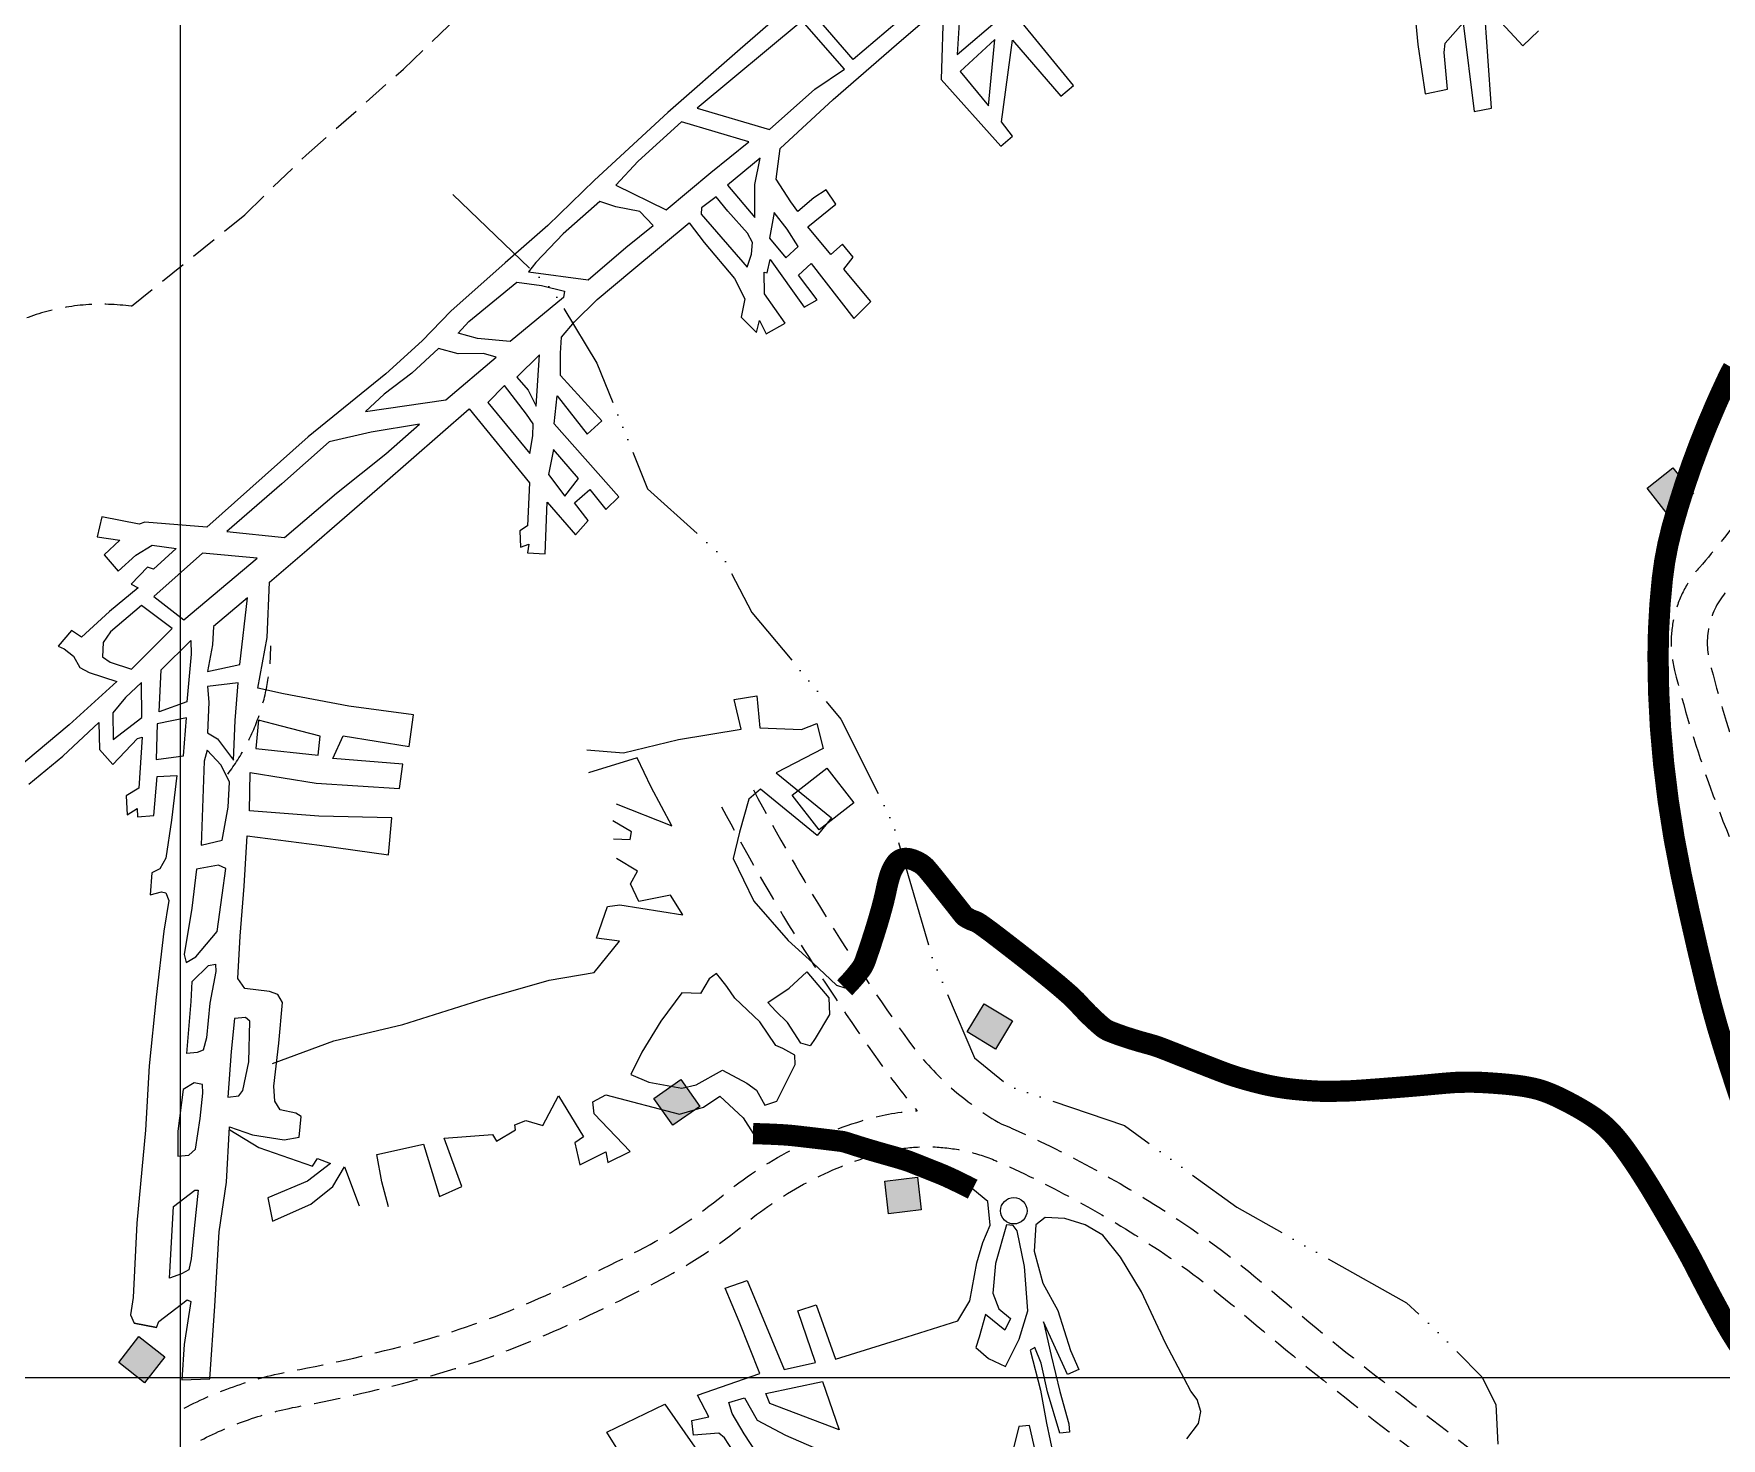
# Model space of a CAD drawing. Header units: inches. Extents: x 10131215 to 10153225, y 3476725 to 3491422.
# Drawn here: x 10145862 to 10147449, y 3481943 to 3483264 of the extents above; entities that cross this region are included whole.
import ezdxf

# ---------------------------------------------------------------- set-up
doc = ezdxf.new("R2010")
doc.units = ezdxf.units.IN
doc.header["$LTSCALE"] = 100
doc.header["$MEASUREMENT"] = 0
for name, pattern in [('DASHED2', [0.375, 0.25, -0.125]), ('HIDDEN', [0.375, 0.25, -0.125]), ('STREAM', [1.5, 1, -0.125, 0, -0.125, 0, -0.125, 0, -0.125])]:
    doc.linetypes.add(name, pattern=pattern)
for name, color, linetype in [('BUFFER ZONE-200', 200, 'HIDDEN'), ('BUILDINGS', 7, 'CONTINUOUS'), ('GRID COORDINATES-VA SOUTH NAD27', 252, 'CONTINUOUS'), ('MINE WORKINGS-ADJACENT-JONES BROTHERS MINE-LMB_UN15', 251, 'CONTINUOUS'), ('MINE WORKINGS-ADJACENT-SLICK LIZARD-OM429', 251, 'CONTINUOUS'), ('OUTCROP-UPPER MASON-IMBODEN', 7, 'CONTINUOUS'), ('ROADS', 34, 'DASHED2'), ('WATER-SURFACE', 140, 'STREAM')]:
    doc.layers.add(name, color=color, linetype=linetype)

msp = doc.modelspace()

# ---------------------------------------------------------------- linework, layer by layer
at = {"layer": 'BUFFER ZONE-200'}
for points in [[(10145953.74012534, 3483007.921008764), (10146060.24605211, 3483094.114516435), (10146118.17351653, 3483150.210761645), (10146209.72849974, 3483231.092671085), (10146252.06000323, 3483271.834455936), (10146324.30002137, 3483338.830749199), (10146394.61606864, 3483400.608598405), (10146475.80262602, 3483471.073631465), (10146550.1698081, 3483534.963897109), (10146601.00842626, 3483579.375944336), (10146687.04589978, 3483652.27300565), (10146785.66751069, 3483736.128552005), (10146871.1194532, 3483809.279669682), (10146947.98065976, 3483874.789873722), (10147020.12167505, 3483933.029737218), (10147114.57767953, 3484010.034300928), (10147178.51924983, 3484057.948954681), (10147203.30150616, 3484075.251447816), (10147211.83152678, 3484081.795539337), (10147210.27504558, 3484140.067349144), (10147217.49674432, 3484155.700739725), (10147212.4152107, 3484314.935608965)], [(10145977.42478815, 3482047.398321033), (10145956.44523873, 3482051.50249964)]]:
    msp.add_lwpolyline(points, dxfattribs=at)
for centre, start, end in [((10145925.87244036, 3482809.86628523), 81.99066434046748, 180.0142614618144), ((10145884.76106466, 3482688.346851411), 322.9946766736755, 0.01426146181437391)]:
    msp.add_arc(centre, 200.005703370209, start, end, dxfattribs=at)
at = {"layer": 'BUILDINGS'}
for points in [[(10147379.42599767, 3482836.720532966), (10147403.6303319, 3482856.017355683), (10147422.92715462, 3482831.813021454), (10147398.72282039, 3482812.516198736)], [(10146575.35088568, 3482548.167343189), (10146607.94443045, 3482573.533740313), (10146633.31082758, 3482540.940195546), (10146600.71728281, 3482515.573798421)], [(10146739.8846946, 3482325.272755549), (10146755.93104482, 3482351.744094908), (10146782.40238417, 3482335.697744698), (10146766.35603396, 3482309.226405339)], [(10146445.13908159, 3482262.801168973), (10146470.43907432, 3482280.637298882), (10146488.27520423, 3482255.337306147), (10146462.9752115, 3482237.501176239)], [(10146665.88615379, 3482154.35020287), (10146662.27157026, 3482185.093526509), (10146693.0148939, 3482188.708110047), (10146696.62947743, 3482157.964786408)], [(10145941.74543446, 3482014.384162546), (10145960.78704712, 3482038.789779731), (10145985.1926643, 3482019.748167079), (10145966.15105165, 3481995.342549895)]]:
    msp.add_lwpolyline(points, close=True, dxfattribs=at)
for points in [[(10147403.6303319, 3482856.017355683), (10147422.92715462, 3482831.813021454), (10147379.42599767, 3482836.720532966), (10147398.72282039, 3482812.516198736)], [(10146755.93104482, 3482351.744094908), (10146782.40238417, 3482335.697744698), (10146739.8846946, 3482325.272755549), (10146766.35603396, 3482309.226405339)], [(10146470.43907432, 3482280.637298882), (10146488.27520423, 3482255.337306147), (10146445.13908159, 3482262.801168973), (10146462.9752115, 3482237.501176239)], [(10146662.27157026, 3482185.093526509), (10146693.0148939, 3482188.708110047), (10146665.88615379, 3482154.35020287), (10146696.62947743, 3482157.964786408)], [(10145960.78704712, 3482038.789779731), (10145985.1926643, 3482019.748167079), (10145941.74543446, 3482014.384162546), (10145966.15105165, 3481995.342549895)]]:
    msp.add_solid(points, dxfattribs=at)
at = {"layer": 'GRID COORDINATES-VA SOUTH NAD27'}
for p, q in [((10146000, 3476730), (10146000, 3490730)), ((10153220, 3482000), (10131220, 3482000))]:
    msp.add_line(p, q, dxfattribs=at)
at = {"layer": 'MINE WORKINGS-ADJACENT-JONES BROTHERS MINE-LMB_UN15', "flags": 128}
for points in [[(10146523.93422023, 3481924.808246003), (10146511.55767975, 3481943.406916385), (10146506.25112263, 3481947.8024565), (10146482.47027229, 3481946.141266467), (10146480.75763873, 3481959.715997557), (10146496.85085158, 3481963.176753959), (10146486.14266278, 3481983.507592955), (10146544.80131127, 3482004.046817068), (10146525.29455131, 3482053.005647497), (10146512.1951879, 3482084.225705148), (10146532.95646446, 3482091.418764023), (10146567.69100637, 3482007.878101634), (10146597.09098507, 3482014.382851929), (10146580.50579432, 3482063.032041122), (10146597.77245354, 3482068.701638048), (10146616.10348795, 3482017.655414248), (10146677.34443513, 3482036.542240907), (10146731.21129357, 3482053.468330526), (10146742.40005923, 3482072.266266746), (10146749.01453153, 3482108.229927615), (10146754.73133775, 3482127.289642375), (10146761.35297427, 3482143.450579682), (10146759.35479289, 3482165.767226655), (10146745.04356383, 3482177.404663289)], [(10146946.50486945, 3481942.700724273), (10146957.41362316, 3481956.998278281), (10146959.51143489, 3481968.214720756), (10146956.14184552, 3481979.450047464), (10146950.28112452, 3481987.479885482), (10146926.34919516, 3482032.710971791), (10146903.70076344, 3482080.760413568), (10146884.01590362, 3482113.314761559), (10146867.58602355, 3482134.267162204), (10146850.76087108, 3482143.913581686), (10146831.57515081, 3482149.87100304), (10146813.33528601, 3482150.743598175), (10146804.47355133, 3482143.895345703), (10146802.99762795, 3482118.962212401), (10146810.96886079, 3482089.1037952), (10146825.18241199, 3482063.250204067), (10146837.06209468, 3482025.811270646), (10146844.9336946, 3482007.735506521), (10146834.08550112, 3482003.158283151), (10146811.53116644, 3482052.667369947), (10146818.80562483, 3482021.095017541), (10146827.09724396, 3481987.11195547), (10146835.44421414, 3481956.65314003), (10146835.95670204, 3481948.765912574), (10146826.98328773, 3481947.868570629), (10146815.56204354, 3481986.773986596), (10146809.58638621, 3482013.87558608), (10146803.48114254, 3482028.461291216), (10146799.15234935, 3482026.071744962), (10146808.73137365, 3481988.225165736), (10146814.53479114, 3481957.354146139), (10146821.46769982, 3481924.560484668)], [(10146415.8120659, 3481924.601486662), (10146400.78029309, 3481948.738863413), (10146455.56012101, 3481975.27979075), (10146504.63128704, 3481904.643133455)], [(10146804.10596604, 3481930.430646509), (10146798.41650735, 3481955.229308426), (10146788.47379499, 3481954.192285919), (10146781.24590023, 3481925.020548947)]]:
    msp.add_lwpolyline(points, dxfattribs=at)
for points in [[(10146775.75277223, 3482010.567858595), (10146788.63333216, 3482036.32247021), (10146796.88294603, 3482062.840603211), (10146793.66540806, 3482104.815734833), (10146786.9639978, 3482138.221190424), (10146782.98196349, 3482143.249037242), (10146776.89820993, 3482143.74231421), (10146766.40198708, 3482107.462825402), (10146764.13063385, 3482079.599006181), (10146769.50947377, 3482064.878178835), (10146780.49376699, 3482055.729594673), (10146775.3529389, 3482044.82051426), (10146757.09386317, 3482059.66409041), (10146751.17974616, 3482038.170874225), (10146747.95928076, 3482028.512732164), (10146760.05711095, 3482018.291636203)], [(10146603.74583428, 3481996.405743197), (10146619.42163637, 3481950.898225766), (10146554.32172782, 3481975.796842153), (10146550.50053748, 3481985.201344853)], [(10146530.53241159, 3481981.060419051), (10146542.22585268, 3481960.019130541), (10146568.97483328, 3481945.942332479), (10146609.88689651, 3481928.122162766), (10146629.93577108, 3481915.013034406), (10146656.29761846, 3481902.143870352), (10146620.43554557, 3481870.976882), (10146587.48266847, 3481853.106891964), (10146554.58318481, 3481910.075698652), (10146530.07299814, 3481947.277597768), (10146518.66119736, 3481966.258843019), (10146515.67190369, 3481976.65087718)]]:
    msp.add_lwpolyline(points, close=True, dxfattribs=at)
at = {"layer": 'MINE WORKINGS-ADJACENT-JONES BROTHERS MINE-LMB_UN15'}
msp.add_circle((10146783.69371466, 3482157.11224616), 12.43764199556853, dxfattribs=at)
at = {"layer": 'MINE WORKINGS-ADJACENT-SLICK LIZARD-OM429', "flags": 128}
for points in [[(10146732.61428892, 3483403.069003552), (10146773.26175885, 3483362.234465742), (10146752.52248194, 3483342.714327385), (10146703.0442114, 3483341.258458686), (10146704.68759108, 3483323.737553678), (10146731.67186235, 3483325.742733763), (10146684.36217997, 3483283.974625308), (10146632.46005605, 3483240.020531604), (10146594.29318651, 3483284.360338551), (10146656.1918561, 3483339.062351153)], [(10146734.05509894, 3483305.251971054), (10146730.34444597, 3483244.712450135), (10146770.29393077, 3483278.569139941), (10146775.42630837, 3483341.730573704)], [(10146584.68697273, 3483276.498471803), (10146486.02346571, 3483194.380734953), (10146553.76458831, 3483174.193173782), (10146596.6427699, 3483212.192902811), (10146624.37423884, 3483231.111917411)], [(10146766.00162266, 3483258.935710673), (10146733.33537734, 3483228.840702903), (10146760.04104197, 3483196.408431574)], [(10146534.52761473, 3483162.708748497), (10146471.07837179, 3483181.586198906), (10146430.41742728, 3483144.320255924), (10146409.28781847, 3483121.914065416), (10146456.77052514, 3483098.649524646), (10146498.7690998, 3483133.667231747)], [(10146545.2442818, 3483147.385975234), (10146514.50251247, 3483121.719532648), (10146540.18755434, 3483091.340069777), (10146539.96936053, 3483122.470652843)], [(10146444.62468673, 3483083.77389323), (10146431.86412285, 3483097.022023909), (10146409.32697829, 3483101.448337045), (10146394.20632982, 3483106.462615337), (10146359.82884335, 3483076.018244443), (10146334.22433542, 3483048.998292771), (10146327.35860592, 3483040.26921861), (10146383.40748475, 3483032.911683814), (10146418.63035296, 3483063.312656384)], [(10146503.77515412, 3483110.888043493), (10146490.04097479, 3483100.453085995), (10146489.6164177, 3483094.541613592), (10146532.82432584, 3483044.61518911), (10146536.97759648, 3483057.116122117), (10146537.78331234, 3483068.093685186), (10146533.13260563, 3483076.566354872), (10146514.82635523, 3483097.364403004)], [(10146558.23815934, 3483096.225608304), (10146553.84581838, 3483071.991500507), (10146569.3652128, 3483053.516085384), (10146580.81098431, 3483064.189607155), (10146570.50002203, 3483080.339162874)], [(10146361.17608972, 3483022.065327825), (10146360.15388829, 3483016.305623044), (10146310.06652306, 3482974.680109084), (10146279.10333353, 3482977.72267341), (10146260.94486528, 3482982.52963926), (10146270.95381048, 3482993.519095798), (10146316.20397014, 3483030.549447875), (10146339.29858711, 3483027.547561534)], [(10146296.73159573, 3482960.228781734), (10146285.02644638, 3482963.372503492), (10146261.16059177, 3482963.144630506), (10146242.53764753, 3482968.338701857), (10146217.36686982, 3482945.050184074), (10146191.40353485, 3482925.192791327), (10146173.9840403, 3482909.013754963), (10146249.50251024, 3482920.030667935)], [(10146337.520711, 3482962.251802021), (10146316.0969931, 3482941.192667811), (10146326.86028489, 3482929.13685244), (10146334.5515317, 3482913.848304374)], [(10146304.67924702, 3482933.423797474), (10146288.95671571, 3482917.27873328), (10146328.39921779, 3482869.483002255), (10146331.42862351, 3482886.037503678), (10146331.64909456, 3482897.408372009), (10146325.20545484, 3482906.336344564)], [(10146224.58566969, 3482896.971288269), (10146179.27205722, 3482889.368356261), (10146139.57878142, 3482880.387116124), (10146095.05620805, 3482841.018758148), (10146043.58136156, 3482795.952946024), (10146097.6639671, 3482790.391570635), (10146146.66441295, 3482832.072882441), (10146193.00769175, 3482869.168205493)], [(10146350.87487079, 3482873.2937679), (10146346.03045335, 3482849.688303243), (10146361.4506516, 3482829.280587006), (10146374.29333052, 3482845.936751915)], [(10146071.97316857, 3482771.125622465), (10146020.5102785, 3482775.825990201), (10145974.70561981, 3482735.070403996), (10146002.99848367, 3482713.03316281)], [(10145992.16598241, 3482704.87098721), (10145963.24447541, 3482726.456151921), (10145934.11609905, 3482701.554494184), (10145927.06760314, 3482691.623931587), (10145926.61476758, 3482678.085424262), (10145933.62530586, 3482673.124223474), (10145953.63547833, 3482666.648066798)], [(10146030.88962823, 3482706.75786579), (10146029.8884934, 3482689.614893156), (10146025.33198529, 3482664.541603382), (10146055.57106795, 3482670.981004598), (10146063.02805195, 3482733.684568025)], [(10145979.8990592, 3482626.309762868), (10145981.80561212, 3482665.807366662), (10146009.74192619, 3482693.4341358), (10146010.06330164, 3482680.824580468), (10146005.82468956, 3482635.99777572)], [(10145936.14652129, 3482625.528655975), (10145936.68090289, 3482600.557282711), (10145963.64138721, 3482620.968921472), (10145963.28085194, 3482654.044205174), (10145948.27376042, 3482640.041980932)], [(10146053.96608902, 3482653.869030768), (10146025.32502645, 3482650.253684097), (10146026.62172558, 3482635.414492165), (10146025.15238231, 3482606.792281902), (10146034.66806699, 3482601.097042042), (10146049.86532688, 3482581.064031785), (10146051.28557813, 3482618.164858468)], [(10145977.00130366, 3482581.656298392), (10146002.72531528, 3482585.058132859), (10146005.52659499, 3482620.756105398), (10145978.00022421, 3482615.267228825)], [(10146073.21913162, 3482618.491927625), (10146070.64129631, 3482591.864016084), (10146129.4214863, 3482585.819312389), (10146131.17823285, 3482603.528930556), (10146094.96966565, 3482612.895124857)], [(10146025.04002753, 3482590.451292682), (10146022.0790722, 3482579.947631763), (10146019.24451645, 3482501.144363728), (10146038.97348541, 3482505.701567967), (10146044.68536329, 3482536.769900401), (10146045.89431662, 3482560.319820237), (10146037.99873072, 3482576.345380743)], [(10146015.04734143, 3482478.353282006), (10146010.62646898, 3482441.7697558), (10146003.29746567, 3482398.070295386), (10146005.09931879, 3482390.712570513), (10146014.21303114, 3482396.05689133), (10146034.45088652, 3482419.961905758), (10146039.10387046, 3482453.990687471), (10146042.57345919, 3482479.119775091), (10146035.59069332, 3482482.263243823)], [(10146005.90914725, 3482305.062425294), (10146009.99004497, 3482353.893200374), (10146010.72186975, 3482372.866304584), (10146026.13466606, 3482387.695311283), (10146032.86374779, 3482389.045087922), (10146032.99963647, 3482382.257234978), (10146027.46432526, 3482352.269622161), (10146024.3473638, 3482319.857206795), (10146021.20364205, 3482308.152057441), (10146015.63885019, 3482305.894901458)], [(10146489.14150884, 3482361.54774582), (10146471.39319618, 3482362.104667878), (10146451.72817781, 3482335.527946067), (10146433.82247281, 3482306.44138201), (10146423.38102115, 3482285.4251485), (10146440.31983207, 3482277.925250696), (10146471.54792637, 3482272.338541444), (10146485.07470438, 3482275.691601512), (10146509.77547089, 3482289.509726633), (10146532.53398992, 3482277.286882403), (10146541.56139684, 3482270.452374259), (10146549.66073172, 3482256.550644116), (10146560.74799223, 3482260.332577826), (10146578.16460154, 3482294.752592276), (10146577.71461289, 3482303.609720762), (10146566.39180055, 3482309.904674284), (10146560.01045862, 3482312.670898362), (10146544.67362331, 3482334.785197337), (10146521.43957386, 3482356.957844571), (10146513.64549097, 3482368.194268505), (10146508.01183994, 3482375.351056477), (10146504.12898836, 3482380.362227044), (10146497.20366506, 3482375.219885085)], [(10146552.26371169, 3482353.062337317), (10146572.35947748, 3482366.408394592), (10146588.88331963, 3482381.857499664), (10146609.74312499, 3482357.321335634), (10146610.22779392, 3482341.78391378), (10146596.9094372, 3482319.121261259), (10146592.21203254, 3482312.208878631), (10146583.40536298, 3482314.796934952), (10146570.80762121, 3482334.059870633), (10146559.98400726, 3482344.982528661)], [(10146050.70077764, 3482337.878268205), (10146047.65201355, 3482306.794309856), (10146044.48494796, 3482263.970976958), (10146054.83709428, 3482265.134760777), (10146058.61837928, 3482270.389564603), (10146064.1194653, 3482297.351757167), (10146065.10003959, 3482335.32276463), (10146061.16129326, 3482338.794314624)], [(10146002.3554822, 3482271.219383376), (10145997.4297088, 3482231.876773598), (10145997.32007436, 3482208.512593554), (10146007.66602093, 3482209.555608554), (10146013.88748136, 3482215.169492446), (10146018.26147607, 3482243.763677272), (10146020.93825452, 3482267.60150644), (10146020.62902557, 3482275.730215922), (10146012.84104989, 3482277.340888562)], [(10145989.61256968, 3482093.754442453), (10145993.42814283, 3482161.00407573), (10146013.23821473, 3482176.576041602), (10146016.61974168, 3482176.402448304), (10146012.71914307, 3482140.518735971), (10146010.03591183, 3482111.837754495), (10146007.80576918, 3482101.417663833), (10146000.84432294, 3482097.9002482)]]:
    msp.add_lwpolyline(points, close=True, dxfattribs=at)
for points in [[(10146606.52063392, 3483319.695498577), (10146526.17134824, 3483249.957166834), (10146458.32995441, 3483190.353483737), (10146389.41998746, 3483126.445521456), (10146345.34626417, 3483084.026944185), (10146305.27379087, 3483048.789272093), (10146254.02188274, 3483003.348753989), (10146227.28085734, 3482975.418449606), (10146192.98694113, 3482944.243266032), (10146119.96488757, 3482885.147710283), (10146024.66108183, 3482800.07249752), (10145966.42273833, 3482804.878514214), (10145960.99731458, 3482802.977464929), (10145925.87244036, 3482809.86628523), (10145921.39678217, 3482791.085373599), (10145942.9028052, 3482787.801777687), (10145928.03508178, 3482774.155660143), (10145941.29409382, 3482758.823460726), (10145957.92077808, 3482773.711238637), (10145973.2961228, 3482783.093248928), (10145995.91386425, 3482780.236930449), (10145974.44997441, 3482760.753990655), (10145968.72126843, 3482762.380036184), (10145953.6211805, 3482746.566279646), (10145960.10847157, 3482743.206072318), (10145933.0425913, 3482720.741363623), (10145906.86226471, 3482696.657062187), (10145897.49214789, 3482702.829177565), (10145884.76106466, 3482688.346851411), (10145890.56094137, 3482685.748455565), (10145899.29001553, 3482678.882726072), (10145905.28455214, 3482668.282589325), (10145913.87748459, 3482663.482329288), (10145940.0870388, 3482655.113790402), (10145895.00699302, 3482614.321005632), (10145844.51392301, 3482571.868709216)], [(10145857.26208736, 3482558.379040897), (10145889.24874345, 3482584.708098795), (10145923.20515225, 3482616.384956929), (10145923.59396598, 3482590.936708148), (10145936.07579365, 3482576.976364072), (10145959.48463715, 3482601.324028822), (10145963.67137391, 3482602.683231616), (10145960.71459413, 3482554.521271608), (10145948.85097134, 3482547.501813231), (10145949.74493906, 3482529.535031509), (10145959.25815643, 3482535.585365961), (10145959.33824726, 3482527.71059364), (10145974.66051447, 3482528.982493731), (10145978.00066731, 3482565.742586604), (10145996.57129313, 3482566.605555518), (10145991.26758735, 3482524.618431229), (10145985.92396266, 3482488.929884844), (10145980.43926164, 3482478.797956539), (10145972.86157177, 3482475.070002071), (10145971.18516908, 3482454.20799507), (10145982.10718733, 3482457.037743322), (10145985.934591, 3482456.114738063), (10145988.84196277, 3482449.063521804), (10145984.08086256, 3482420.00486098), (10145977.02958335, 3482358.128080009), (10145970.43955375, 3482293.442617381), (10145966.96496744, 3482232.835269186), (10145958.72010779, 3482145.349298682), (10145955.25741494, 3482075.538721149), (10145952.72348402, 3482059.200958323), (10145956.44523873, 3482051.50249964), (10145977.42478815, 3482047.398321033), (10145979.40694038, 3482052.987658908), (10146006.11968731, 3482073.29092837), (10146009.66835477, 3482071.655709714), (10146003.47289556, 3482031.167409346), (10146001.17031704, 3481998.107751559), (10146027.36797778, 3481998.94244201), (10146032.08473051, 3482067.23559634), (10146036.16366697, 3482137.256712709), (10146043.28535784, 3482183.993992896), (10146045.8304861, 3482235.930785117), (10146067.49422349, 3482228.643218874), (10146097.51283511, 3482223.711751757), (10146111.56864291, 3482226.259537413), (10146113.30381682, 3482245.907656456), (10146108.24715231, 3482248.831160197), (10146093.52278246, 3482252.129875971), (10146088.7265079, 3482260.125670139), (10146087.64654736, 3482274.469387271), (10146092.37418145, 3482314.669778307), (10146095.92189976, 3482353.114434895), (10146091.45693285, 3482360.487785683), (10146083.73095478, 3482363.306146519), (10146060.2678316, 3482366.205863324), (10146053.84279116, 3482375.496142337), (10146056.13024982, 3482415.337453309), (10146059.63507585, 3482462.381495136), (10146062.42768849, 3482509.704273167), (10146130.51005096, 3482500.881380567), (10146195.4400246, 3482491.978144105), (10146198.80175008, 3482526.799736103), (10146129.97889576, 3482528.274329984), (10146064.7235612, 3482533.198395157), (10146065.25503238, 3482569.497238427), (10146127.45989462, 3482559.401939684), (10146205.90382956, 3482554.285175877), (10146209.02648472, 3482577.373593084), (10146143.29427465, 3482582.44322612), (10146152.87644846, 3482603.989168054), (10146214.8335733, 3482593.785500012), (10146219.14879679, 3482623.593572796), (10146158.18559493, 3482631.929910698), (10146096.77974274, 3482643.437236713), (10146072.46826445, 3482648.681159176), (10146081.45728545, 3482696.412362332), (10146083.5255382, 3482748.494722415), (10146118.61523806, 3482778.660357106), (10146189.56884879, 3482839.920578482), (10146271.34578766, 3482911.523013973), (10146328.19956031, 3482842.006482582), (10146326.35177861, 3482801.29499083), (10146319.20756594, 3482796.576086761), (10146319.64028406, 3482781.417986695), (10146327.65765087, 3482784.275760383), (10146326.14294801, 3482775.998509672), (10146342.92981395, 3482775.13674294), (10146344.69130505, 3482823.602238194), (10146371.3238982, 3482792.810870779), (10146383.407739, 3482806.478813998), (10146370.57303103, 3482823.00010233), (10146385.02265014, 3482835.577899779), (10146399.91960118, 3482816.771177001), (10146412.27275204, 3482828.608988644), (10146351.26944119, 3482897.49093016), (10146354.18478391, 3482923.61716714), (10146382.25395034, 3482887.787481469), (10146396.20809466, 3482900.148540322), (10146357.35678413, 3482942.949351416), (10146357.21545477, 3482963.783586007), (10146358.34653155, 3482978.740320364), (10146370.47377068, 3482993.253645322), (10146391.89748858, 3483014.312779532), (10146424.4230178, 3483041.703957764), (10146478.30704092, 3483086.525005855), (10146492.49177856, 3483067.99701928), (10146521.01624786, 3483033.960266622), (10146530.69534061, 3483014.937058274), (10146527.38099892, 3482997.549574634), (10146541.78272819, 3482983.248496748), (10146544.54554421, 3482994.609938925), (10146550.91776016, 3482981.9319332), (10146568.75807936, 3482992.156098836), (10146549.34978972, 3483019.791597998), (10146548.94212367, 3483040.155156831), (10146551.57423866, 3483039.535686817), (10146554.51362135, 3483051.977848611), (10146586.59865158, 3483007.10264796), (10146598.70381201, 3483014.109706815), (10146581.24616974, 3483037.285932777), (10146593.18121629, 3483048.055424325), (10146633.27070777, 3482996.351692745), (10146649.35554554, 3483012.478157656), (10146623.79127249, 3483042.851420766), (10146632.73189759, 3483054.258981608), (10146622.69321872, 3483066.277598416), (10146611.53858293, 3483056.557827681), (10146589.99662647, 3483082.728728119), (10146616.26969645, 3483103.902178362), (10146607.15079645, 3483117.32662268), (10146595.74544989, 3483109.799289982), (10146580.5650181, 3483097.137922277), (10146573.87984074, 3483106.078294353), (10146560.085435, 3483127.492333079), (10146563.86798513, 3483156.359054348), (10146613.94320386, 3483202.465414158), (10146673.27150305, 3483254.272201481), (10146717.72784129, 3483292.206146232), (10146715.49671915, 3483221.426093074), (10146771.39633186, 3483158.420060904), (10146782.51269485, 3483167.99930427), (10146772.28685924, 3483181.563671356), (10146782.60087462, 3483258.262691772), (10146827.80634994, 3483205.682123069), (10146839.7831395, 3483215.596746363), (10146786.04448618, 3483281.56409924)], [(10147159.63577004, 3483297.052319043), (10147163.66754111, 3483254.090348097), (10147170.62438148, 3483207.876691355), (10147191.51735665, 3483212.277971102), (10147188.53271226, 3483246.591015259), (10147189.54987452, 3483255.292658979), (10147206.3249405, 3483274.511210956), (10147216.65855004, 3483191.180986364), (10147232.89387274, 3483194.159833923), (10147226.07743892, 3483292.053570848), (10147262.50735257, 3483252.867842188), (10147277.17014817, 3483266.93959269)], [(10146382.23217072, 3482590.700789475), (10146416.67869112, 3482587.740279395), (10146468.25041913, 3482600.485880816), (10146527.18326923, 3482610.12373711), (10146520.82150811, 3482638.035664999), (10146541.87559947, 3482641.564679445), (10146544.77044197, 3482611.263692997), (10146583.9178296, 3482609.870763255), (10146598.36195234, 3482615.553284432), (10146604.37872984, 3482592.006378673), (10146560.09274782, 3482568.984267662), (10146612.22446627, 3482526.593482161), (10146598.76137288, 3482510.122651916), (10146545.38435392, 3482553.820548757), (10146534.43331615, 3482544.211017611), (10146525.800048, 3482513.397607088), (10146519.70437725, 3482488.352821145), (10146539.22772733, 3482448.236665653), (10146571.43083544, 3482411.332296132), (10146594.76075141, 3482390.25516139), (10146616.8737466, 3482369.27105519), (10146624.61721539, 3482366.889462971)], [(10146409.78106837, 3482539.839519117), (10146462.00899293, 3482519.31641387), (10146442.57929598, 3482555.426096125), (10146429.54007947, 3482583.181935452), (10146383.7085963, 3482569.112819443)], [(10146407.26929775, 3482506.982658248), (10146422.83226137, 3482506.37465266), (10146424.1188823, 3482513.693205141), (10146406.38918626, 3482523.847057261)], [(10146086.41441114, 3482295.648118722), (10146143.97930325, 3482317.037036402), (10146209.09767508, 3482332.285839932), (10146286.38968139, 3482356.808329506), (10146346.60631444, 3482373.886146561), (10146388.83022949, 3482381.189829987), (10146412.91924284, 3482410.785355548), (10146391.10769747, 3482413.676790068), (10146401.4662233, 3482443.437257706), (10146413.21728469, 3482444.805215687), (10146472.35288011, 3482435.376296088), (10146460.74059444, 3482454.05489416), (10146430.99902843, 3482448.01478828), (10146423.08007469, 3482464.593176529), (10146429.84930944, 3482476.412973883), (10146409.88885678, 3482488.458274951)], [(10146195.61358791, 3482160.812905307), (10146189.10833932, 3482184.469867451), (10146184.62446189, 3482209.996199349), (10146228.49133338, 3482219.767780007), (10146243.37120031, 3482170.432484568), (10146264.64761781, 3482180.040426931), (10146247.91603357, 3482225.445249831), (10146293.39021703, 3482228.816247339), (10146297.17720209, 3482222.709564279), (10146315.028646, 3482233.330717894), (10146314.4323319, 3482238.054288915), (10146324.66689647, 3482241.937765088), (10146340.68773807, 3482237.331800185), (10146355.45953158, 3482265.373310682), (10146378.83389094, 3482226.804869712), (10146370.83292096, 3482220.908536309), (10146375.446096, 3482200.244211555), (10146399.81669336, 3482212.596923396), (10146401.87620736, 3482202.441197491), (10146422.77137218, 3482212.769075612), (10146389.02401213, 3482248.179652114), (10146387.66456806, 3482259.566488661), (10146400.02204626, 3482266.172030522), (10146469.19888445, 3482248.11018237), (10146491.88741833, 3482254.471318888), (10146507.31637258, 3482264.792896466), (10146529.04527711, 3482244.650134303), (10146538.40032219, 3482229.679488444)], [(10146046.3259562, 3482233.366350314), (10146073.44444601, 3482216.507912252), (10146124.14452186, 3482198.985958316), (10146128.8334126, 3482206.262565784), (10146140.84494299, 3482201.684356024), (10146119.24749485, 3482185.023381531), (10146082.07856916, 3482169.334637466), (10146086.3558991, 3482147.447715991), (10146122.55072058, 3482163.235164546), (10146143.17406451, 3482179.994843528), (10146154.28499299, 3482198.354284749), (10146167.89560643, 3482161.744154911)]]:
    msp.add_lwpolyline(points, dxfattribs=at)
at = {"layer": 'OUTCROP-UPPER MASON-IMBODEN', "const_width": 20.0005703370209}
for points in [[(10147460.34541081, 3482949.537101665, 0.02094556961751357), (10147455.87776194, 3482941.079781639, 0.007193297528256693), (10147444.27887987, 3482915.77073467, 0.01804935442271269), (10147421.2021102, 3482857.867156041, 0.01869275535531703), (10147403.08371663, 3482800.470352442, 0.03968125986432957), (10147393.75200084, 3482751.703280626, 0.02703205626397283), (10147389.69812017, 3482678.991968906, 0.02678738203789931), (10147394.95054049, 3482577.914233266, 0.02544859569560874), (10147411.54057419, 3482472.682652016, 0.008416190477737184), (10147435.30345717, 3482368.418966451, 0.0155575974004345), (10147450.84955982, 3482312.686828522, 0.006746545709680331), (10147469.1559064, 3482256.81653697, 0.0224096968186686)], [(10147466.17017154, 3482030.30381298, -0.01395403194736555), (10147454.99521632, 3482048.333144584, -0.006417071907564617), (10147451.00925065, 3482055.390595115, -0.002318326983015175), (10147440.31953086, 3482075.114501222, -0.005695619723755229), (10147426.04819135, 3482102.485224328, 0.009373467199491883), (10147417.2538876, 3482119.053240593, 0.003042876877829945), (10147410.86136407, 3482130.406415406, 0.00195454261216795), (10147400.73323438, 3482147.980853585, 0.001521676698392867), (10147390.42536633, 3482165.58315338, 0.002511484703234925), (10147384.09411147, 3482176.197482004, 0.004513293192319072), (10147380.37396683, 3482182.239695939, 0.002274406564073806), (10147372.82980669, 3482194.128263004, 0.007391173823220029), (10147366.64921663, 3482203.4641068, 0.005821325887333364), (10147358.49161753, 3482215.105847406, 0.01321698444926119), (10147353.27902897, 3482221.972873905, 0.01254602051060163), (10147347.42249056, 3482228.914623487, 0.01902697981575877), (10147342.01222234, 3482234.562128636, 0.01982728572551501), (10147336.41515491, 3482239.562485654, 0.01358716840765431), (10147331.41343474, 3482243.46303992, 0.01373123819977174), (10147326.26079752, 3482247.046665032, 0.01253034929741956), (10147318.10859009, 3482252.103055389, 0.01029441144539071), (10147307.91574023, 3482257.798191649, 0.007757101746987466), (10147298.12518732, 3482262.813722029, 0.01097148519642512), (10147291.07467203, 3482266.098316675, 0.01143124250660905), (10147286.01990401, 3482268.182995843, 0.011284441118266), (10147280.8087732, 3482270.060067399, 0.02086901909927766), (10147274.38181608, 3482271.918166549, 0.016118015340398), (10147265.90688394, 3482273.702141961, 0.01360425729282733), (10147256.22268244, 3482275.146269874, 0.009621058545991986), (10147242.45036951, 3482276.550132716, 0.007966733960957172), (10147223.17170356, 3482277.832279275, 0.01371534888284427), (10147211.95029047, 3482278.090934619, 0.005301903454597814), (10147202.87282429, 3482277.954884001, 0.01038305987612407), (10147198.24168658, 3482277.740050516, 0.007371176570565364), (10147181.89968883, 3482276.399246609, -0.004038564103548229), (10147152.09042426, 3482273.753371804, -0.00115058277186868), (10147122.81542718, 3482271.46086465, -0.002002177730239706), (10147105.98407413, 3482270.249541553, -0.01020760263011266), (10147095.43194084, 3482269.748725388, -0.006170562202797007), (10147077.95954627, 3482269.492385622, -0.01554642799618888), (10147065.04614149, 3482269.863893626, -0.01118658469190669), (10147047.15520086, 3482271.338279433, -0.0167908585387193), (10147031.16109712, 3482273.562431481, -0.01731322533547922), (10147015.83234869, 3482276.771610784, -0.01435975670908923), (10146994.35864068, 3482282.708085506, -0.01808469147459328), (10146977.64739374, 3482288.518124115, -0.0003643426242139895), (10146964.89480962, 3482293.486310316, -0.0004394599927589432), (10146954.32867312, 3482297.62227089, -0.001248383678689926), (10146938.06690124, 3482304.051094846, 0.001452153508586001), (10146924.08477133, 3482309.572112032, 0.02875947427127496), (10146909.91096985, 3482314.201021527, -0.01751541475712064), (10146886.48551573, 3482321.272841868, -0.01258266388059132), (10146874.07264555, 3482325.851463625, -0.0391646924870459), (10146870.25267583, 3482327.729009191, -0.04197439078299914), (10146867.01795075, 3482330.03352543, -0.01357715204367606), (10146857.88322605, 3482338.209535321, -0.02040623642909532), (10146845.45338126, 3482350.957475263, 0.02799900004388043), (10146836.2509238, 3482360.113242607, 0.01045529596543685), (10146818.67173941, 3482375.100044623, 0.006121982844805035), (10146787.8198157, 3482399.683935182, 0.0009223575371948374), (10146773.37980942, 3482410.861296797, 0.001543001417916693), (10146764.71517685, 3482417.500138975, 0.007048738082216941), (10146754.60285634, 3482424.975985006, 0.01612167226120207), (10146750.03391482, 3482428.036917734, 0.06291338711597327), (10146746.43431357, 3482429.698089984, -0.04624373588037888), (10146741.47375594, 3482431.790274544, -0.01775014355739371), (10146737.70395176, 3482433.984127282, -0.08353026703629768), (10146737.00819195, 3482434.605791887, -0.002322980892588473), (10146734.51807023, 3482437.747185744, 0.0009261486580139306), (10146728.29437858, 3482445.643853182, 1.945197811933228e-05), (10146710.44708249, 3482468.200758769, 0.0007624916816077481), (10146709.99087927, 3482468.775497055, 0.002166292580565165), (10146709.72399255, 3482469.107713874, 0.0001917734847560965), (10146706.69156293, 3482472.846190816, 0.004341721720443038), (10146703.24647945, 3482477.01555703, 0.006254694879290391), (10146700.79421744, 3482479.858470532, 0.03181998023208729), (10146700.12113244, 3482480.528217048, 0.009912610239574985), (10146697.7909555, 3482482.488783608, 0.04328951143034626), (10146695.15191689, 3482484.267714475, 0.02508322076680995), (10146690.22764905, 3482486.685632234, 0.05221359137762287), (10146685.14113243, 3482488.269951093, 0.06748397295361074), (10146681.01975475, 3482488.529337961, 0.03611802631157429), (10146680.22574198, 3482488.41411058, 0.01869790693170638), (10146678.72695597, 3482488.025478395, 0.1620444219441314), (10146672.92526895, 3482483.949827767, 0.08613763575334771), (10146667.05096169, 3482472.248167028, 0.02236200642038172), (10146663.88591315, 3482459.784415435, -0.01578080505402142), (10146659.6347502, 3482442.069765634, -0.009626469832441205), (10146652.86988275, 3482419.093495887, -0.008143748372351501), (10146643.91359792, 3482392.23595797, -0.07829244257939272), (10146639.43205118, 3482383.922823261, -0.0325889200343755), (10146624.61721612, 3482366.889461888)]]:
    msp.add_lwpolyline(points, format="xyb", dxfattribs=at)
at = {"layer": 'OUTCROP-UPPER MASON-IMBODEN', "const_width": 20.0005703370209, "flags": 128}
msp.add_lwpolyline([(10146538.40032289, 3482229.679487374, -0.008228776523573605), (10146564.18403908, 3482228.723727094, -0.01468143011609838), (10146578.59795053, 3482227.526514013, -0.002999522945821549), (10146621.36219168, 3482222.446845463, -0.04067971270348451), (10146624.47585998, 3482221.797685857, -0.006961531530093776), (10146631.93184117, 3482219.484905567, 0.004915606155320071), (10146642.47733121, 3482216.166425447, 0.00607953292393866), (10146667.9322813, 3482208.767256121, -0.00978039089189979), (10146683.72164012, 3482204.050641799, -0.01636644489914681), (10146685.71449076, 3482203.339922126, -0.001185870650772532), (10146712.84982535, 3482192.574814241, -0.01507824926549352), (10146724.75356967, 3482187.398232773, -0.00865233543761456), (10146745.04356452, 3482177.404662191)], format="xyb", dxfattribs=at)
at = {"layer": 'ROADS', "flags": 128}
for points in [[(10145422.41169442, 3486111.245154228, 0.01769624475449766), (10145406.13711908, 3486028.685102339, 0.1752240145250812), (10145414.79427641, 3485983.009588678, 0.1467109386742729), (10145453.19938173, 3485947.529438243, 0.04054129547352366), (10145523.31931663, 3485920.050903584, -0.244060459491738), (10145610.50805217, 3485835.309815518, 0.1551436739044664), (10145655.80807686, 3485773.026324199, 0.08477163050451192), (10145713.33920178, 3485744.149589238, -0.02704596609031316), (10145760.37907561, 3485726.973202392, -0.1187910217017029), (10145841.90876636, 3485666.185295812, 0.03841387049023779), (10145911.05619688, 3485594.947399176, 0.04918263735527292), (10145965.2529177, 3485555.821366976, 0.03726141641110448), (10146011.99291773, 3485533.097698624, -0.1404633173484394), (10146116.77082136, 3485452.26100937, -0.08823761093584614), (10146161.26580831, 3485362.203433365, 0.03103663337383686), (10146210.22090845, 3485226.003540657, 0.04872765036074871), (10146238.71570816, 3485174.373920246, 0.1162029411652408), (10146302.99099905, 3485115.919126774, 0.1646299444423455), (10146373.8958753, 3485103.000035861, 0.06145474838339723), (10146476.92641152, 3485131.440629052, -0.02759971195267735), (10146521.56648256, 3485147.080146476, -0.09491784597127177), (10146620.77619182, 3485156.25752777, 0.08922639891382977), (10146728.30337433, 3485164.980157228, 0.03936630325239344), (10146789.95321503, 3485186.643748828, -0.009042452821950452), (10146870.33552248, 3485220.496078468, -0.1286819451192793), (10146986.51753915, 3485235.004517073, -0.0839757335952446), (10147136.94497451, 3485188.527269876, -0.07666303091363079), (10147221.28274757, 3485128.27876086, 0.01665652448280854), (10147316.4852776, 3485063.2629963, -0.2488057295361277), (10147357.75561471, 3484990.765495846, -0.02878616783893316), (10147354.94801334, 3484887.29762092, 0.05164472145966581), (10147356.54212504, 3484800.975134771, 0.05632424866431972), (10147379.21089856, 3484705.84985956, -0.05416928858881878), (10147396.84021446, 3484633.254444467, -0.5174858595300463), (10147372.69396642, 3484610.930221988, -0.08053338410390623), (10147337.28867321, 3484624.689805593, 0.05324804027212426), (10147221.9304208, 3484676.900079865, 0.1297388954845252), (10147099.97919215, 3484684.267290405, -0.08876963467612459), (10147026.2091442, 3484682.739513771, -0.2437235581290809), (10146946.64890692, 3484741.336464149, -0.1203667001027885), (10146930.98621126, 3484811.737227195, 0.08354963216034222), (10146923.86632586, 3484860.112121385, 0.4873122313247775), (10146857.06399397, 3484884.629682107, 0.1959873075486237), (10146833.77994286, 3484852.522341628, -0.01715479116551758), (10146814.8617067, 3484785.404326997, -0.05053577951435891), (10146779.14061378, 3484703.21040894, -0.1657281523153917), (10146701.70112439, 3484633.730621187, -0.08145709619129471), (10146655.20649474, 3484622.365646622, 0.07344668846514368), (10146586.23270904, 3484606.667015208, -0.04648233434070843), (10146565.75799001, 3484600.832868039, 0.3898983494813935), (10146538.78393187, 3484564.755171229, 0.3083618639325958), (10146577.97467226, 3484518.103084828, -0.0009003295530487063), (10146638.91310427, 3484500.860395461, -0.1475289814498355), (10146728.94460377, 3484443.081375012, -0.04126102505904074), (10146796.85368114, 3484348.958760732, 0.0293865251392635), (10146829.07543781, 3484301.992302951, 0.1221660609666424), (10146901.08560763, 3484245.198777167, -0.01030086293179994), (10146993.25189977, 3484201.210950751, -0.03882120974345782), (10147088.17215825, 3484143.859043153, -0.03800485625776483), (10147191.2603489, 3484057.546504379, -0.04973219351913866), (10147298.37640451, 3483929.981907013, -0.02370271581544816), (10147403.82593121, 3483758.694744114, -0.03864435605222886), (10147482.74930301, 3483585.38134214, -0.05410344520431882), (10147522.1088676, 3483426.055460102, -0.01391929166915544), (10147535.03620496, 3483305.034821027, -0.02181048429531455), (10147541.87676764, 3483109.934022652, -0.01348243213269732), (10147539.21797505, 3483034.971034972, -0.06687406800472377), (10147510.55981029, 3482890.495038323, -0.07581001258611261), (10147471.78504001, 3482816.118139085, -0.02176263608772967), (10147428.55170554, 3482762.153416146, 0.2461858274683035), (10147405.2504096, 3482665.370499556, 0.02321830988587718), (10147435.89811918, 3482563.54779997, 0.03080701650393038), (10147488.91227496, 3482438.245777914, 0.03427931139248332), (10147546.19665742, 3482340.527728809, 0.0643033513931791), (10147630.73627129, 3482245.489696461, 0.04054455236187625), (10147762.44285781, 3482148.564092839, 0.05594235810513999), (10147817.34692717, 3482122.607473982, -0.2286117152009652), (10147880.69935623, 3482060.024487441, -0.06768824782491932), (10147899.50700779, 3481970.671380506, 0.07737229459788839), (10147916.40389102, 3481897.418343158, 0.222443921035037), (10147977.93894961, 3481839.802724693, 0.1306527356568669), (10148050.71298454, 3481835.817268278, 0.07590210460952396), (10148140.10211275, 3481869.172213572, 0.0489772595650592), (10148205.10235363, 3481914.294791121, -0.1951854767727347), (10148290.03350843, 3481942.33054259, -0.1313228624547242), (10148330.76657625, 3481928.446024903, 11.43779284628465)], [(10145455.48244264, 3486103.467980491, 0.01769624475449731), (10145439.67307538, 3486023.268077053, 0.175224014525099), (10145444.02428848, 3486000.310829078, 0.1467109386742698), (10145468.08569603, 3485978.08195914, 0.04054129547352357), (10145533.08389488, 3485952.610575169, -0.2440604594917364), (10145642.73226458, 3485846.040384431, 0.1551436739044727), (10145675.91381919, 3485800.418692311, 0.08477163050451632), (10145723.22023302, 3485776.674104741, -0.02704596609031176), (10145773.71039006, 3485758.237902171, -0.1187910217017032), (10145868.00734545, 3485687.930870112, 0.03841387049023557), (10145933.52203676, 3485620.435547013, 0.04918263735514829), (10145982.31053427, 3485585.21387962, 0.03726141641123124), (10146024.50194209, 3485564.701639137, -0.1404633173484382), (10146144.10732072, 3485472.425534205, -0.08823761093584932), (10146193.87719625, 3485371.691513137, 0.03103663337385296), (10146241.40571835, 3485239.460340156, 0.04872765036068219), (10146266.70578707, 3485193.61920233, 0.1162029411652065), (10146319.44787448, 3485145.653231001, 0.1646299444424069), (10146368.92539399, 3485136.63830714, 0.06145474838338675), (10146463.9383737, 3485162.865770317, -0.02759971195268748), (10146512.11444229, 3485179.744130946, -0.09491784597127367), (10146624.05013915, 3485190.09879281, 0.08922639891383222), (10146719.59026356, 3485197.849085657, 0.03936630325241525), (10146776.2022613, 3485217.742412259, -0.009042452821944644), (10146857.71668951, 3485252.071548284, -0.1286819451192957), (10146990.96385585, 3485268.711100512, -0.0839757335952577), (10147152.2187035, 3485218.888653848, -0.0750047286510074), (10147243.21661057, 3485154.334450682, 0.0163133739494486), (10147334.67069206, 3485091.970584275, -0.2488057295361206), (10147391.70606373, 3484991.779380308, -0.02878616783893304), (10147388.79229302, 3484884.401029244, 0.05164472145964177), (10147390.25701282, 3484805.082783766, 0.0563242486643407), (10147411.15541137, 3484717.386328666, -0.0541692885888229), (10147430.51834092, 3484637.651896548, -0.517485859530031), (10147365.64395413, 3484577.672795576, -0.08053338410391073), (10147320.10251425, 3484595.371631298, 0.05324804027212534), (10147211.31917146, 3484644.60623178, 0.1297388954845234), (10147106.67216337, 3484650.928145787, -0.08876963467611917), (10147020.9385849, 3484649.152659113, -0.243723558129085), (10146916.19472092, 3484726.297664912, -0.1203667001027925), (10146897.02727583, 3484812.451358686, 0.0835496321603354), (10146891.55064879, 3484849.66124959, 0.4873122313247653), (10146874.99094219, 3484855.738943667, 0.1959873075485971), (10146866.7670838, 3484844.398726021, -0.0171547911655165), (10146847.21616893, 3484775.03618453, -0.05053577951438464), (10146808.76352968, 3484686.557048766, -0.1657281523149187), (10146715.0096963, 3484602.439804504, -0.0814570961917306), (10146657.83624918, 3484588.464564915, 0.07344668846514421), (10146598.53942479, 3484574.968465038, -0.04537378476537528), (10146572.65138943, 3484567.529796755, 0.2995844239096389), (10146587.13628261, 3484550.838878834, -0.0009003295530487461), (10146648.19247533, 3484533.562916062, -0.147528981449835), (10146754.74301067, 3484465.182628739, -0.04126102505904163), (10146825.92970632, 3484366.517168173, 0.02938652513926381), (10146855.89248282, 3484322.84338153, 0.1221660609666426), (10146915.05301972, 3484276.184228942, -0.01030086293180102), (10147008.48279039, 3484231.593456023, -0.03882120974345647), (10147107.91307786, 3484171.516602397, -0.03800485625775277), (10147214.95746969, 3484081.891704045, -0.04973219351914925), (10147326.41176572, 3483949.160677838, -0.02370271581544791), (10147433.55031045, 3483775.129841828, -0.03864435605222825), (10147514.64869878, 3483597.03995563, -0.05410344520431971), (10147555.76795748, 3483430.590487955, -0.01391929166916444), (10147568.89628081, 3483307.687599819, -0.02181048429530628), (10147575.84063, 3483109.62342174, -0.01348243213269637), (10147573.11680926, 3483032.828177444, -0.0668740680047261), (10147542.69702438, 3482879.471552204, -0.07581001258610735), (10147499.18526719, 3482796.008295998, -0.02176263608772979), (10147454.10349549, 3482739.736317236, 0.2461858274683081), (10147438.19029194, 3482673.64024898, 0.02321830988593303), (10147467.92821161, 3482574.839996919, 0.03080701650387348), (10147519.3111305, 3482453.393335995, 0.03427931139248083), (10147574.24042668, 3482359.692620824, 0.06430335139318032), (10147652.99224158, 3482271.161135028, 0.04054455236187648), (10147780.26664766, 3482177.497332852, 0.05594235810513981), (10147828.31807759, 3482154.780424371, -0.2286117152009613), (10147912.68681258, 3482071.436399869, -0.06768824782492028), (10147933.38216652, 3481973.114735631, 0.07737229459789248), (10147947.92763239, 3481910.055626742, 0.2224439210350379), (10147988.42496788, 3481872.137756189, 0.1306527356568728), (10148043.77224009, 3481869.106710447, 0.07590210460952083), (10148123.55616193, 3481898.877564297, 0.0489772595650603), (10148183.10307189, 3481940.214493836, -0.1951854767727376), (10148292.28941743, 3481976.256914698, -0.1456599104354389), (10148355.01029091, 3481952.887345572, -0.1826386339175739)], [(10146538.86007602, 3482552.925035622, 0.03457644987791324), (10146690.14493946, 3482309.502387384, 0.09260419155217799), (10146771.79309327, 3482238.746253778)], [(10146508.85384201, 3482537.01370456, 0.03457644987791306), (10146662.61805381, 3482289.601854364, 0.01895842592301401), (10146692.69464141, 3482251.087830323, 2.644937873621308)], [(10146018.99702581, 3481941.322156162, -0.07326932412339705), (10146111.07763996, 3481973.081081809, 0.01992525989181886), (10146229.2981231, 3482000.20866348, 0.03639179530124899), (10146343.42382155, 3482040.3611996, 0.0182126966238833), (10146452.61444934, 3482092.78478323, 0.05173685122830651), (10146531.42022989, 3482145.272611002, -0.1000800961150315), (10146654.89839946, 3482210.515238631, -0.179094388447153), (10146770.42681585, 3482202.588942603, -0.0389383279510778), (10146914.89843355, 3482123.473164034, -0.03192247562453168), (10146997.90950433, 3482061.323682064, 0.01131683956070319), (10147110.50862142, 3481969.551618135, 0.001830662786904746), (10147216.4485408, 3481887.74458176, 0.01745927231221443), (10147361.22084954, 3481784.60915607, -0.03921537778216097), (10147484.76627868, 3481688.236021762, 0.02378602696803592), (10147585.79176669, 3481604.296697849, -0.0274487253000115), (10147635.50714242, 3481562.370635127, 0.3032799167839678), (10147720.30496692, 3481548.125330749, 0.1204277341162715), (10147759.54637817, 3481578.778818022, -0.04246901303523957), (10147830.83186162, 3481654.881231164, -0.02518461178706066), (10147921.16728127, 3481728.340511882, -0.2096832011974022), (10148042.57801005, 3481755.294171588, -0.001481213547491846), (10148108.23984537, 3481742.097286235, 0.1821693819428493), (10148201.01110636, 3481757.018318548, 0.06852316417399155), (10148225.21130017, 3481775.694778548, -0.005155775673385871), (10148286.06752667, 3481836.368006384, 0.005528685830683443), (10148398.49254195, 3481948.622427051, -0.03996694264695182), (10148508.41814805, 3482044.212644145, -0.004235773202008487), (10148627.43800835, 3482130.504326076, 0.04006671611837865), (10148734.67046237, 3482220.642220911, 0.1589410535107898), (10148770.40065496, 3482289.893032891, 0.0344703735356272), (10148772.31866335, 3482310.59016621, -0.1702712106997543), (10148790.05457181, 3482357.623958292, -0.1018524706275449), (10148847.70094949, 3482403.272730465, 0.01470396969153762), (10148924.23143655, 3482444.684657054, 2.642217493996429)], [(10146003.35352444, 3481971.512527592, -0.0732693241234014), (10146104.79332247, 3482006.499504185, 0.01992525989181641), (10146220.37671594, 3482033.022017162, 0.03639179530125281), (10146329.84514701, 3482071.536037633, 0.0182126966238834), (10146436.80608195, 3482122.889147037, 0.05173685122830466), (10146509.91512062, 3482171.60432369, -0.1000800961150269), (10146645.29554801, 3482243.135818195, -0.06006145450376899), (10146692.69464141, 3482251.087830323, -0.03893832795107388)], [(10146771.79309327, 3482238.746253778, -0.01689137055579626), (10146784.34514793, 3482233.595847812, -0.03893832795107388), (10146933.45212757, 3482151.941748538, -0.03192247562453099), (10147019.93383935, 3482087.193880722, 0.01131683956070329), (10147131.34045622, 3481996.393794293, 0.00183066278690472), (10147237.08341115, 3481914.73890686, 0.01745927231221457), (10147379.92317184, 3481812.980303599, -0.03921537778216011), (10147507.66601516, 3481713.3329868, 0.02378602696803644), (10147606.20550726, 3481631.459251175, -0.02744872530000951), (10147658.77168663, 3481587.129065049, 0.3032799167840112), (10147706.35384011, 3481579.135702686, 0.120427734116269), (10147732.88459884, 3481599.86024566, -0.04246901303524143), (10147808.10845969, 3481680.16716057, -0.02518461178705991), (10147901.09717499, 3481755.784060156, -0.2096832011974062), (10148049.14458711, 3481788.651232442, -0.001481213547491788), (10148115.00377937, 3481775.414731928, 0.1821693819428654), (10148184.12650468, 3481786.532243759, 0.06852316417397215), (10148200.9903737, 3481799.54690782, -0.005155775673385785), (10148262.34274766, 3481860.714790242, 0.003366282895304597), (10148330.76657625, 3481928.446024903, -0.03996694264695229)]]:
    msp.add_lwpolyline(points, format="xyb", dxfattribs=at)
at = {"layer": 'WATER-SURFACE', "flags": 128}
msp.add_lwpolyline([(10146256.10452155, 3483113.242283788), (10146350.62809339, 3483022.191797059), (10146391.50837418, 3482954.511484572), (10146439.27540905, 3482836.294180193), (10146510.39593686, 3482771.7476568), (10146537.23705486, 3482719.971916971), (10146621.15958278, 3482619.554206795), (10146670.16174145, 3482521.304407011), (10146707.33213378, 3482393.723553551), (10146746.66576493, 3482301.08505914), (10146780.0401496, 3482273.958676363), (10146887.93339189, 3482237.19564815), (10146993.3536414, 3482160.4988097), (10147153.02893526, 3482070.412489522), (10147176.73499628, 3482048.897323072), (10147223.8379123, 3482000.87529967), (10147237.25775527, 3481974.987742479), (10147241.67030904, 3481884.517467739), (10147259.15116801, 3481843.345133242), (10147381.74128338, 3481720.48505028), (10147433.52287803, 3481667.161957875), (10147735.6252927, 3481380.025523353)], dxfattribs=at)

doc.saveas('drawing.dxf')
